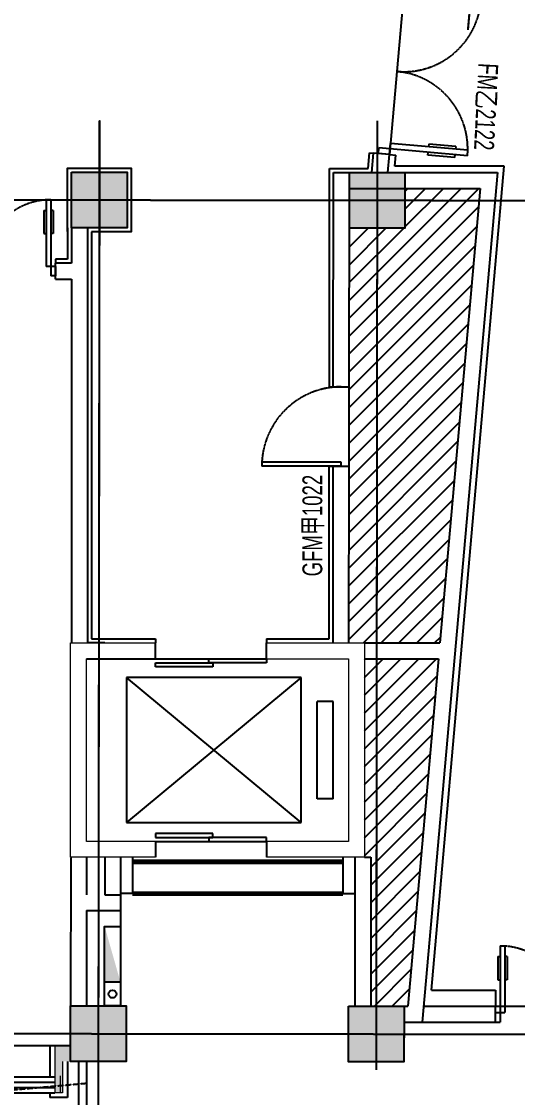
# Model space of a CAD drawing. Header units: millimetres. Extents: x 11669738 to 11859441, y -6222081 to -6069093.
# Drawn here: x 11769752 to 11775999, y -6181179 to -6167629 of the extents above; entities that cross this region are included whole.
import ezdxf
from ezdxf.enums import TextEntityAlignment as Align

# ---------------------------------------------------------------- set-up
doc = ezdxf.new("R2010")
doc.units = ezdxf.units.MM
for name, pattern in [('DASH', [0.35, 0.25, -0.1]), ('E-COLS-F4$0$HIDDEN', [0.375, 0.25, -0.125]), ('E-RG-1F$0$$0$DOTE', [2.42, 2, -0.2, 0.02, -0.2]), ('E2-RI-4F$0$DASH', [0.35, 0.25, -0.1])]:
    doc.linetypes.add(name, pattern=pattern)
for name, color, linetype in [('A—墙体', 7, 'Continuous'), ('A—楼梯、电梯、栏杆', 50, 'Continuous'), ('A—设备管丼、主管符号', 50, 'Continuous'), ('A—轴线、尺寸', 1, 'Continuous'), ('A—门窗', 135, 'Continuous'), ('E-COLS-F4$0$0S-COLS-HATCH', 8, 'Continuous'), ('E-COLS-F4$0$0S-COLS-I', 90, 'E-COLS-F4$0$HIDDEN'), ('E1-RI-4F$0$A-STUCCO', 152, 'Continuous'), ('E1-RI-4F$0$A-SYMB-DOOR', 4, 'Continuous'), ('E1-RI-4F$0$A-SYMB-DOOR1', 4, 'Continuous'), ('E1-RI-4F$0$A-SYMB-VOID', 35, 'Continuous'), ('I—平面—填充03(灰度)', 250, 'Continuous'), ('I—平面—消防设施', 10, 'Continuous'), ('I—平面—装饰面层线', 192, 'Continuous'), ('I—平面—门', 22, 'Continuous'), ('I—平顶—消防设施', 10, 'Continuous'), ('轴线100', 1, 'Continuous')]:
    doc.layers.add(name, color=color, linetype=linetype)
for name, color, linetype, lineweight in [('E1-RI-4F$0$A-GENM', 6, 'Continuous', 9), ('E1-RI-4F$0$A-WALL', 7, 'Continuous', 5), ('E1-RV-4F$0$$2$A-WALL', 7, 'Continuous', 5), ('E2-RI-4F$0$A-DOOR-GLAZ', 1, 'Continuous', 5)]:
    doc.layers.add(name, color=color, linetype=linetype, lineweight=lineweight)
doc.styles.add('ARIAL', font='SIMYOU.TTF', dxfattribs={"width": 0.9})
doc.styles.add('E1-RI-4F$0$ECADI-TXT', font='SIMYOU.TTF')
doc.dimstyles.new('副本 100', dxfattribs={"dimscale": 100, "dimtxt": 2.5, "dimasz": 2, "dimexe": 1, "dimexo": 1, "dimgap": 0.8, "dimtad": 1, "dimdec": 0, "dimdsep": 46, "dimtxsty": 'ARIAL', "dimblk1": 'ARCHTICK', "dimblk2": 'ARCHTICK', "dimsah": 1, "dimcen": -0.9, "dimdle": 1, "dimclrd": 256, "dimclre": 256, "dimclrt": 40, "dimaunit": 1, "dimadec": 0, "dimazin": 0, "dimtfac": 0.35, "dimtdec": 0, "dimtix": 1, "dimtmove": 2, "dimatfit": 3, "dimldrblk": 'ARCHTICK', "dimfxl": 0, "dimtvp": 0.8, "dimtolj": 1, "dimtzin": 0, "dimarcsym": 0})

# ---------------------------------------------------------------- blocks, each defined once
blk = doc.blocks.new('E1-RI-4F$0$ECADI-TAG-DOOR')
blk = doc.blocks.new('E1-RI-4F$0$XFX-BX')
blk.add_lwpolyline([(0, 0), (0, 200), (700, 200), (700, 0)], close=True)
blk.add_solid([(0, 0), (0, 0), (700, 0), (700, 200)])
blk = doc.blocks.new('E1-RI-4F$0$SR')
at = {"layer": 'I—平面—填充03(灰度)'}
h = blk.add_hatch(color=18, dxfattribs=at)
h.paths.add_polyline_path([(11738162, -6180488), (11737962, -6180488), (11737962, -6181086), (11738062, -6181086), (11738062, -6180688), (11738162, -6180688)])
h.paths.add_polyline_path([(11736562, -6180486), (11736362, -6180486), (11736362, -6180686), (11736462, -6180686), (11736462, -6181086), (11736561, -6181086)])
h = blk.add_hatch(color=18, dxfattribs=at)
h.paths.add_polyline_path([(11742362, -6180492), (11742162, -6180492), (11742162, -6181086), (11742262, -6181086), (11742262, -6180692), (11742362, -6180692)])
h.paths.add_polyline_path([(11738962, -6180488), (11738762, -6180488), (11738762, -6180688), (11738862, -6180689), (11738862, -6181086), (11738962, -6181086)])
at = {"layer": 'A—门窗'}
for p, q in [((11736622, -6180486), (11736622, -6180886)), ((11737902, -6180488), (11737902, -6180888)), ((11739022, -6180489), (11739022, -6180886)), ((11742102, -6180488), (11742102, -6180886)), ((11738162, -6180688), (11738862, -6180689)), ((11742322, -6180693), (11742322, -6181146)), ((11735322, -6180887), (11736402, -6180888)), ((11736402, -6180886), (11736402, -6181146)), ((11736560, -6180886), (11737962, -6180888)), ((11736560, -6180953), (11737962, -6180955)), ((11738122, -6180888), (11738802, -6180888)), ((11738122, -6180888), (11738122, -6181146)), ((11738802, -6180888), (11738802, -6181146)), ((11738962, -6180886), (11742162, -6180886)), ((11738962, -6180953), (11739542, -6180953)), ((11739542, -6180886), (11739542, -6181086)), ((11739602, -6180886), (11739602, -6181086)), ((11739602, -6180953), (11742162, -6180953)), ((11736560, -6181020), (11737962, -6181021)), ((11736560, -6181086), (11737962, -6181088)), ((11736622, -6181086), (11736622, -6181146)), ((11737902, -6181088), (11737902, -6181146)), ((11738962, -6181019), (11739542, -6181019)), ((11738962, -6181086), (11742162, -6181086)), ((11739022, -6181086), (11739022, -6181146)), ((11739602, -6181019), (11742162, -6181019)), ((11742102, -6181086), (11742102, -6181146)), ((11736622, -6181146), (11736402, -6181146)), ((11738122, -6181146), (11737902, -6181146)), ((11739022, -6181146), (11738802, -6181146)), ((11742322, -6181146), (11742102, -6181146))]:
    blk.add_line(p, q, dxfattribs=at)
at = {"layer": 'E1-RI-4F$0$A-STUCCO'}
blk.add_line((11736462, -6180486), (11736462, -6180486), dxfattribs=at)
at = {"layer": 'E1-RI-4F$0$A-WALL'}
for p, q in [((11736362, -6180486), (11736362, -6180686)), ((11736562, -6180486), (11736561, -6181086)), ((11737962, -6180488), (11737962, -6181086)), ((11738062, -6180488), (11738062, -6180488)), ((11738162, -6180488), (11738162, -6180688)), ((11738762, -6180488), (11738762, -6180688)), ((11738862, -6180488), (11738862, -6180489)), ((11738962, -6180488), (11738962, -6181086)), ((11742162, -6180492), (11742162, -6181086)), ((11742362, -6180493), (11742362, -6180692)), ((11736462, -6180685), (11736462, -6181086)), ((11738062, -6180688), (11738062, -6181086)), ((11738862, -6180689), (11738862, -6181086)), ((11742262, -6180692), (11742262, -6181086)), ((11736560, -6181086), (11736462, -6181086)), ((11738062, -6181086), (11737962, -6181086)), ((11738962, -6181086), (11738862, -6181086)), ((11742262, -6181086), (11742162, -6181086))]:
    blk.add_line(p, q, dxfattribs=at)
blk = doc.blocks.new('E-COLS-F4')
at = {"layer": 'E-COLS-F4$0$0S-COLS-HATCH'}
for points in [[(11770383, -6169526), (11771083, -6169526), (11771082, -6170226), (11770382, -6170226)], [(11773882, -6169530), (11774582, -6169531), (11774582, -6170231), (11773882, -6170230)], [(11770370, -6180026), (11771070, -6180026), (11771070, -6180726), (11770370, -6180726)], [(11773870, -6180030), (11774570, -6180031), (11774569, -6180731), (11773869, -6180730)]]:
    blk.add_hatch(color=18, dxfattribs=at).paths.add_polyline_path(points)
at = {"layer": 'A—墙体'}
for points in [[(11770383, -6169526), (11771083, -6169526), (11771082, -6170226), (11770382, -6170226)], [(11773882, -6169530), (11774582, -6169531), (11774582, -6170231), (11773882, -6170230)], [(11770370, -6180026), (11771070, -6180026), (11771070, -6180726), (11770370, -6180726)], [(11773870, -6180030), (11774570, -6180031), (11774569, -6180731), (11773869, -6180730)]]:
    blk.add_lwpolyline(points, close=True, dxfattribs=at)
at = {"layer": 'E-COLS-F4$0$0S-COLS-I'}
for points in [[(11770383, -6169526), (11771083, -6169526), (11771082, -6170226), (11770382, -6170226)], [(11773882, -6169530), (11774582, -6169531), (11774582, -6170231), (11773882, -6170230)], [(11770370, -6180026), (11771070, -6180026), (11771070, -6180726), (11770370, -6180726)], [(11773870, -6180030), (11774570, -6180031), (11774569, -6180731), (11773869, -6180730)]]:
    blk.add_lwpolyline(points, close=True, dxfattribs=at)
at = {"layer": 'I—平面—装饰面层线'}
blk.add_lwpolyline([(11770332, -6170275), (11770333, -6169475), (11771133, -6169476), (11771132, -6170276), (11770633, -6170276)], dxfattribs=at)
blk = doc.blocks.new('E1-RV-4F$0$Elevator - Single Side Open - 48_w x 94_h-2412031-一层平面 1_2号楼 FIRST FLOOR PLAN B1 B2')
at = {"layer": 'I—平面—门'}
for p, q in [((-355.6, -48.41875), (-1080.6, -48.41875)), ((-1080.6, -48.41875), (-1080.6, -99.21875)), ((-1080.6, -99.21875), (-355.6, -99.21875)), ((319.4, -99.21875), (-405.6, -99.21875)), ((-405.6, -99.21875), (-405.6, -150.01875)), ((-355.6, -99.21875), (-355.6, -48.41875)), ((319.4, -150.01875), (319.4, -99.21875)), ((-405.6, -150.01875), (319.4, -150.01875))]:
    blk.add_line(p, q, dxfattribs=at)
blk = doc.blocks.new('_ArchTick')
at = {"color": 0, "linetype": 'ByBlock', "const_width": 0.4}
blk.add_lwpolyline([(-0.5, -0.5), (0.5, 0.5)], dxfattribs=at)
blk = doc.blocks.new('*D371')
at = {"layer": 'Defpoints', "color": 0, "linetype": 'ByBlock'}
for p in [(12002043, -6360580), (12002031, -6371080), (12003616, -6371082)]:
    blk.add_point(p, dxfattribs=at)
at = {"layer": '轴线100', "linetype": 'ByBlock', "lineweight": -2}
for p, q in [((12003628, -6360482), (12003616, -6371182)), ((12002143, -6360580), (12003728, -6360582)), ((12002131, -6371080), (12003716, -6371082))]:
    blk.add_line(p, q, dxfattribs=at)
at = {"layer": '轴线100', "linetype": 'ByBlock', "lineweight": -2, "xscale": 200, "yscale": 200, "zscale": 200}
for p, rotation in [((12003628, -6360582), 89.9322288195479), ((12003616, -6371082), 269.9322288195479)]:
    blk.add_blockref('_ArchTick', p, dxfattribs=dict(at, rotation=rotation))
at = {"layer": '轴线100', "color": 40, "linetype": 'ByBlock', "insert": (12003392, -6365831), "char_height": 300, "attachment_point": 5, "rotation": 89.9322, "style": 'ARIAL'}
blk.add_mtext('\\A1;10500', dxfattribs=at)
blk = doc.blocks.new('*D379')
at = {"layer": 'Defpoints', "color": 0, "linetype": 'ByBlock'}
for p in [(12001543, -6360579), (12001527, -6374079), (12004612, -6374083)]:
    blk.add_point(p, dxfattribs=at)
at = {"layer": '轴线100', "linetype": 'ByBlock', "lineweight": -2}
for p, q in [((12004628, -6360483), (12004612, -6374183)), ((12001643, -6360579), (12004728, -6360583)), ((12001627, -6374079), (12004712, -6374083))]:
    blk.add_line(p, q, dxfattribs=at)
at = {"layer": '轴线100', "linetype": 'ByBlock', "lineweight": -2, "xscale": 200, "yscale": 200, "zscale": 200}
for p, rotation in [((12004628, -6360583), 89.9322288195479), ((12004612, -6374083), 269.9322288195479)]:
    blk.add_blockref('_ArchTick', p, dxfattribs=dict(at, rotation=rotation))
at = {"layer": '轴线100', "color": 40, "linetype": 'ByBlock', "insert": (12004390, -6367333), "char_height": 300, "attachment_point": 5, "rotation": 89.9322, "style": 'ARIAL'}
blk.add_mtext('\\A1;13500', dxfattribs=at)
blk = doc.blocks.new('4')
at = {"layer": '轴线100', "linetype": 'E-RG-1F$0$$0$DOTE'}
for p, q in [((12002461.4, -6358433.4, 0), (12004204.5, -6338717, 0)), ((11997817.2, -6359575.1, 0), (11997797.2, -6376475.5, 0)), ((12001316.8, -6359579.3, 0), (12001302.7, -6371529.3, 0)), ((11961620.8, -6360532.3, 0), (12005928.1, -6360584.7, 0)), ((11961608.4, -6371032.3, 0), (12005888.3, -6371084.7, 0))]:
    blk.add_line(p, q, dxfattribs=at)
at = {"layer": '轴线100', "linetype": 'ByBlock'}
for base, p1, p2, picture, middle in [((12004612.1, -6374082.8, 0), (12001543, -6360579.2, 0), (12001527.1, -6374079.2, 0), '*D379', (12004390.1, -6367332.6, 0)), ((12003615.7, -6371081.7, 0), (12002043, -6360579.8, 0), (12002030.6, -6371079.8, 0), '*D371', (12003391.9, -6365831.4, 0))]:
    dim = blk.add_linear_dim(base=base, p1=p1, p2=p2, angle=89.93223, dimstyle='副本 100', override={"dimtxt": 3}, dxfattribs=at)
    dim.commit()
    dim.dimension.update_dxf_attribs({"geometry": picture, "text_midpoint": middle})

msp = doc.modelspace()

# ---------------------------------------------------------------- hatches: boundary and pattern name
at = {"layer": 'I—平面—装饰面层线'}
h = msp.add_hatch(dxfattribs=at)
h.set_pattern_fill('ANSI31', color=8, scale=50, style=0)
h.paths.add_polyline_path([(11774582.2, -6169730.7), (11775527, -6169731.8), (11775021.1, -6175454.8), (11773875.5, -6175453.4), (11773881.6, -6170229.7), (11774581.6, -6170230.5)])
h = msp.add_hatch(dxfattribs=at)
h.set_pattern_fill('ANSI31', color=8, scale=50, style=0)
h.paths.add_polyline_path([(11774150.3, -6178154.8), (11774070.4, -6178154.7), (11774070.4, -6175654.8), (11775003.4, -6175654.8), (11774616.5, -6180030.6), (11774150.3, -6180029.8)])

# ---------------------------------------------------------------- linework, layer by layer
for p, q in [((11774385.7, -6169303.7), (11774246.3, -6169291.4)), ((11770581.7, -6170225.7), (11770381.9, -6170225.7)), ((11770181.3, -6170713), (11770181.3, -6170833)), ((11774570.1, -6180030.6), (11774616.5, -6180030.6)), ((11775719.2, -6180110.6), (11775719.2, -6180230.6)), ((11774570.1, -6180230.6), (11774799.6, -6180230.6))]:
    msp.add_line(p, q)
at = {"layer": 'A—墙体'}
for p, q in [((11774164.9, -6169530.2), (11774186.4, -6169286.1)), ((11774385.7, -6169303.7), (11774186.4, -6169286.1)), ((11774365.6, -6169530.4), (11774385.7, -6169303.7)), ((11773679.3, -6172229.6), (11773682.5, -6169529.6)), ((11773682.5, -6169529.6), (11774164.9, -6169530.2)), ((11774365.6, -6169530.4), (11775745.4, -6169532)), ((11775745.4, -6169532), (11774799.6, -6180230.6)), ((11773879.3, -6172229.8), (11773882.3, -6169729.8)), ((11773882.3, -6169729.8), (11775527, -6169731.8)), ((11775527, -6169731.8), (11775021.1, -6175454.8)), ((11770381.9, -6170225.7), (11770381.9, -6170673.1)), ((11770582.6, -6170225.9), (11770581.9, -6175454.8)), ((11770381.9, -6170673.1), (11770181.3, -6170673.1)), ((11770181.3, -6170873.1), (11770181.3, -6170673.1)), ((11770181.3, -6170873.1), (11770381.9, -6170873.1)), ((11770381.9, -6170873.1), (11770381.9, -6175454.7)), ((11773679.3, -6172229.6), (11773879.3, -6172229.8)), ((11773675.5, -6175454.8), (11773678.1, -6173229.6)), ((11773678.1, -6173229.6), (11773878.1, -6173229.8)), ((11773875.5, -6175454.8), (11773878.1, -6173229.8)), ((11770800.3, -6175454.8), (11770581.9, -6175454.8)), ((11770631.9, -6175454.7), (11770631.9, -6175454.8)), ((11771437.9, -6175654.7), (11771437.9, -6175454.7)), ((11771437.9, -6175654.7), (11771437.9, -6175454.7)), ((11772837.9, -6175654.7), (11772837.9, -6175454.7)), ((11772837.9, -6175654.7), (11772837.9, -6175454.7)), ((11774070.3, -6175454.8), (11775021.1, -6175454.8)), ((11770570.4, -6175654.7), (11771437.9, -6175654.7)), ((11770570.4, -6175654.7), (11771437.9, -6175654.7)), ((11774070.3, -6175654.8), (11775003.4, -6175654.8)), ((11775003.4, -6175654.8), (11774616.5, -6180030.7)), ((11771437.9, -6177954.7), (11771437.9, -6178154.7)), ((11771437.9, -6177954.7), (11771437.9, -6178154.7)), ((11772837.9, -6177954.7), (11772837.9, -6178154.7)), ((11772837.9, -6177954.7), (11772837.9, -6178154.7)), ((11770372, -6178159.9), (11770370.3, -6180026.1)), ((11770572.5, -6178154.9), (11770571.9, -6178626)), ((11770800.3, -6178154.9), (11770799.8, -6178626.3)), ((11771000.3, -6178155.1), (11770998.1, -6180026.5)), ((11773950.3, -6178154.8), (11773950.6, -6180029.9)), ((11774150.3, -6178154.8), (11774150.3, -6180029.8)), ((11770799.8, -6178626.3), (11770999.8, -6178626.5)), ((11770571.7, -6178826), (11770570.3, -6180026.3)), ((11770571.7, -6178826), (11770999.4, -6178826.5)), ((11773870.1, -6180029.8), (11774616.5, -6180030.7)), ((11774817.3, -6180030.6), (11775719.2, -6180030.6)), ((11775719.2, -6180030.6), (11775719.2, -6180230.6)), ((11774799.6, -6180230.6), (11775719.2, -6180230.6)), ((11735369.7, -6180484.3), (11770369.7, -6180525.7))]:
    msp.add_line(p, q, dxfattribs=at)
msp.add_lwpolyline([(11774070.4, -6178154.7), (11774150.3, -6178154.8)], dxfattribs=at)
at = {"layer": 'A—楼梯、电梯、栏杆', "color": 2}
for points in [[(11770470.7, -6180725.9), (11770470.7, -6196516.9)], [(11770570.7, -6180725.9), (11770570.7, -6196615.3)]]:
    msp.add_lwpolyline(points, dxfattribs=at)
at = {"layer": 'A—设备管丼、主管符号', "color": 2}
for p, q in [((11773275.4, -6177718.2), (11771073.6, -6175891.5)), ((11773275.4, -6175892), (11771073.6, -6175891.5)), ((11771073.6, -6175891.5), (11771073.6, -6177717.7)), ((11773275.3, -6175892), (11771073.6, -6177717.7)), ((11773275.4, -6177718.2), (11773275.4, -6175892)), ((11773675.3, -6176192.1), (11773475.3, -6176192.1)), ((11773475.4, -6177418.3), (11773475.3, -6176192.1)), ((11773675.4, -6177418.3), (11773675.3, -6176192.1)), ((11773675.4, -6177418.3), (11773475.4, -6177418.3)), ((11771073.6, -6177717.7), (11773275.4, -6177718.2))]:
    msp.add_line(p, q, dxfattribs=at)
at = {"layer": 'A—轴线、尺寸', "linetype": 'ByBlock'}
for p, q in [((11775377.8, -6167734.2, 0), (11777249.1, -6146567.2, 0)), ((11770733.5, -6168876, 0), (11770713.6, -6185776.3, 0)), ((11774233.2, -6168880.1, 0), (11774219.1, -6180830.1, 0)), ((11774232, -6169880.1, 0), (11781616.8, -6169888.8, 0))]:
    msp.add_line(p, q, dxfattribs=at)
at = {"layer": 'A—门窗'}
for p, q in [((11774385.7, -6169303.7), (11774465.4, -6169310.7)), ((11774453.1, -6169449.8), (11774465.4, -6169310.7)), ((11775830.4, -6169449.8), (11774453.1, -6169449.8)), ((11774915.6, -6179829.8), (11775830.4, -6169449.8)), ((11774915.6, -6179829.8), (11775719.9, -6179829.8)), ((11775719.9, -6179829.8), (11775719.9, -6180029.7))]:
    msp.add_line(p, q, dxfattribs=at)
at = {"layer": 'E1-RI-4F$0$A-GENM'}
msp.add_line((11770240.7, -6180906.6), (11770240.7, -6181119.4), dxfattribs=at)
at = {"layer": 'E1-RI-4F$0$A-SYMB-VOID', "linetype": 'DASH'}
msp.add_lwpolyline([(11711609.5, -6201091.2), (11721580.2, -6185402.7), (11770567.7, -6180999.5)], dxfattribs=at)
at = {"layer": 'E1-RV-4F$0$$2$A-WALL'}
for p, q in [((11770370.4, -6178154.7), (11770370.4, -6175454.7)), ((11770370.4, -6175454.7), (11771437.9, -6175454.7)), ((11770370.4, -6178154.7), (11770370.4, -6175454.7)), ((11770370.4, -6175454.7), (11771437.9, -6175454.7)), ((11772837.9, -6175454.7), (11774070.4, -6175454.7)), ((11772837.9, -6175454.7), (11774070.4, -6175454.7)), ((11774070.4, -6175454.7), (11774070.4, -6178154.7)), ((11774070.4, -6175454.7), (11774070.4, -6178154.7)), ((11770570.4, -6177954.7), (11770570.4, -6175654.7)), ((11770570.4, -6177954.7), (11770570.4, -6175654.7)), ((11772837.9, -6175654.7), (11773870.4, -6175654.7)), ((11772837.9, -6175654.7), (11773870.4, -6175654.7)), ((11773870.4, -6175654.7), (11773870.4, -6177954.7)), ((11773870.4, -6175654.7), (11773870.4, -6177954.7)), ((11771437.9, -6177954.7), (11770570.4, -6177954.7)), ((11771437.9, -6177954.7), (11770570.4, -6177954.7)), ((11773870.4, -6177954.7), (11772837.9, -6177954.7)), ((11773870.4, -6177954.7), (11772837.9, -6177954.7)), ((11771437.9, -6178154.7), (11770370.4, -6178154.7)), ((11771437.9, -6178154.7), (11770370.4, -6178154.7)), ((11774070.4, -6178154.7), (11772837.9, -6178154.7)), ((11774070.4, -6178154.7), (11772837.9, -6178154.7))]:
    msp.add_line(p, q, dxfattribs=at)
at = {"layer": 'E2-RI-4F$0$A-DOOR-GLAZ', "linetype": 'E2-RI-4F$0$DASH', "const_width": 60}
for points in [[(11771150.3, -6178211.1), (11773800.4, -6178211.3)], [(11771149.8, -6178611.3), (11773800.8, -6178611.3)]]:
    msp.add_lwpolyline(points, dxfattribs=at)
at = {"layer": 'I—平面—消防设施'}
msp.add_circle((11770898.2, -6179876.4), 50, dxfattribs=at)
at = {"layer": 'I—平面—装饰面层线'}
for p, q in [((11774119.1, -6169480.1), (11774136.6, -6169281.7)), ((11773629.3, -6172229.5), (11773632.6, -6169479.5)), ((11773632.6, -6169479.5), (11774119.1, -6169480.1)), ((11770331.9, -6170225.7), (11770331.9, -6170623.1)), ((11770632.6, -6170275.8), (11770631.9, -6175404.7)), ((11770331.9, -6170623.1), (11770181.3, -6170623.1)), ((11770181.3, -6170623.1), (11770181.3, -6170673.1)), ((11773629.3, -6172229.5), (11773679.3, -6172229.6)), ((11773625.5, -6175404.7), (11773628.1, -6173229.5)), ((11773628.1, -6173229.5), (11773678.1, -6173229.6)), ((11770631.9, -6175404.7), (11771437.9, -6175404.7)), ((11771437.9, -6175404.7), (11771437.9, -6175454.7)), ((11772837.9, -6175404.7), (11773625.5, -6175404.7)), ((11772837.9, -6175404.7), (11772837.9, -6175454.7))]:
    msp.add_line(p, q, dxfattribs=at)
for points in [[(11774136.6, -6169281.7), (11774186.4, -6169286.1)], [(11771150.3, -6178155.3), (11771149.8, -6178611.1), (11771000.2, -6178611.1)], [(11773800.3, -6178155.3), (11773800.8, -6178611.1), (11773950.4, -6178611.1)]]:
    msp.add_lwpolyline(points, dxfattribs=at)
at = {"layer": 'I—平面—门'}
for p, q in [((11774570.6, -6167211.9), (11774385.7, -6169303.7)), ((11774385.7, -6169303.7), (11774398.1, -6169164.2)), ((11775374.3, -6169250.5), (11774398.1, -6169164.2)), ((11774883, -6169172), (11774879.9, -6169206.8)), ((11775221.1, -6169201.9), (11774883, -6169172)), ((11774246.3, -6169291.4), (11774252.4, -6169221.6)), ((11775368.1, -6169320.3), (11774252.4, -6169221.6)), ((11774870.7, -6169311.4), (11774873.8, -6169276.6)), ((11775208.8, -6169341.3), (11774870.7, -6169311.4)), ((11775208.8, -6169341.3), (11775211.9, -6169306.5)), ((11775221.1, -6169201.9), (11775218, -6169236.7)), ((11775368.1, -6169320.3), (11775374.3, -6169250.5)), ((11770061.3, -6169873), (11770061.3, -6170713)), ((11770121.3, -6169873), (11770061.3, -6169873)), ((11770121.3, -6169873), (11770121.3, -6170833)), ((11770031.3, -6170007.4), (11770031.3, -6170298.4)), ((11770031.3, -6170007.4), (11770061.3, -6170007.4)), ((11770151.3, -6170007.4), (11770121.3, -6170007.4)), ((11770151.3, -6170007.4), (11770151.3, -6170298.4)), ((11770031.3, -6170298.4), (11770061.3, -6170298.4)), ((11770151.3, -6170298.4), (11770121.3, -6170298.4)), ((11770181.3, -6170713), (11770061.3, -6170713)), ((11770181.3, -6170833), (11770121.3, -6170833)), ((11773878.1, -6173229.8), (11773879.3, -6172229.8)), ((11773778.1, -6173229.7), (11772778.1, -6173228.5)), ((11773778.2, -6173178.9), (11772779.5, -6173177.7)), ((11773778.1, -6173229.7), (11773778.2, -6173178.9)), ((11771437.9, -6175654.7), (11772837.9, -6175654.7)), ((11771437.9, -6175654.7), (11772837.9, -6175654.7)), ((11771437.9, -6177954.7), (11772837.9, -6177954.7)), ((11771437.9, -6177954.7), (11772837.9, -6177954.7)), ((11775779.2, -6179270.6), (11775779.2, -6180230.6)), ((11775779.2, -6179270.6), (11775839.2, -6179270.6)), ((11775839.2, -6179270.6), (11775839.2, -6180110.6)), ((11775749.2, -6179405.1), (11775749.2, -6179696)), ((11775749.2, -6179405.1), (11775779.2, -6179405.1)), ((11775869.2, -6179405.1), (11775839.2, -6179405.1)), ((11775869.2, -6179405.1), (11775869.2, -6179696)), ((11775749.2, -6179696), (11775779.2, -6179696)), ((11775869.2, -6179696), (11775839.2, -6179696)), ((11775719.2, -6180030.6), (11777519.2, -6180030.6)), ((11775719.2, -6180110.6), (11775839.2, -6180110.6)), ((11775719.2, -6180230.6), (11775779.2, -6180230.6))]:
    msp.add_line(p, q, dxfattribs=at)
at = {"layer": 'I—平面—门', "color": 8, "linetype": 'DASH', "ltscale": 20}
for centre, radius, start, end in [((11774564.5, -6167281.6), 980, 264.94791, 350.85187), ((11774391.9, -6169234), 980, 359.04395, 84.94791), ((11770121.3, -6170713), 840, 94.09604, 180), ((11773778.1, -6173229.7), 1000, 89.93223, 179.93223), ((11775779.2, -6180110.6), 840, 0, 85.90396)]:
    msp.add_arc(centre, radius, start, end, dxfattribs=at)
at = {"layer": 'I—平顶—消防设施'}
msp.add_line((11770498.1, -6180025.9), (11770998, -6180026.5), dxfattribs=at)
msp.add_lwpolyline([(11770999.2, -6179026.5), (11770998, -6180026.5), (11770798, -6180026.3), (11770799.2, -6179026.3)], close=True, dxfattribs=at)

# ---------------------------------------------------------------- block references
msp.add_blockref('4', (-227085, 190699.3, 0))
at = {"layer": 'A—门窗'}
msp.add_blockref('E1-RI-4F$0$SR', (28007.8, -33.3), dxfattribs=at)
at = {"layer": 'E1-RI-4F$0$A-SYMB-DOOR'}
ref = msp.add_blockref('E1-RI-4F$0$ECADI-TAG-DOOR', (11774711.4, -6169434.7), dxfattribs=dict(at, xscale=100.0000000022703, yscale=100.0000000022703, zscale=100.0000000022703, rotation=266.9999999975781))
ref.add_attrib('门窗主编号1', 'FM乙2122', dxfattribs={"height": 250, "rotation": 267, "style": 'E1-RI-4F$0$ECADI-TXT', "width": 0.7}).set_placement((11775450.9, -6169243.1), align=Align.RIGHT)
at = {"layer": 'E1-RI-4F$0$A-SYMB-DOOR1'}
ref = msp.add_blockref('E1-RI-4F$0$ECADI-TAG-DOOR', (11774268.6, -6173107.6), dxfattribs=dict(at, xscale=100.00000000227, yscale=100.00000000227, zscale=100.00000000227, rotation=90))
ref.add_attrib('门窗主编号1', 'GFM甲1022', dxfattribs={"layer": 'E1-RI-4F$0$A-SYMB-DOOR', "height": 250, "rotation": 90, "style": 'E1-RI-4F$0$ECADI-TXT', "width": 0.7}).set_placement((11773540.2, -6173337.6), align=Align.RIGHT)
at = {"layer": 'I—平面—消防设施', "rotation": 269.9250506705786}
msp.add_blockref('E1-RI-4F$0$XFX-BX', (11770799.3, -6179026.3), dxfattribs=at)
at = {"layer": 'I—平面—装饰面层线'}
msp.add_blockref('E-COLS-F4', (0, 0), dxfattribs=at)
at = {"layer": 'I—平面—门', "xscale": -1, "rotation": 180.0030942455307}
msp.add_blockref('E1-RV-4F$0$Elevator - Single Side Open - 48_w x 94_h-2412031-一层平面 1_2号楼 FIRST FLOOR PLAN B1 B2', (11772518.6, -6175804.7), dxfattribs=at)
msp.add_blockref('E1-RV-4F$0$Elevator - Single Side Open - 48_w x 94_h-2412031-一层平面 1_2号楼 FIRST FLOOR PLAN B1 B2', (11772518.6, -6175804.7), dxfattribs=at)
at = {"layer": 'I—平面—门', "rotation": 359.9969057544695}
msp.add_blockref('E1-RV-4F$0$Elevator - Single Side Open - 48_w x 94_h-2412031-一层平面 1_2号楼 FIRST FLOOR PLAN B1 B2', (11772518.6, -6177804.6), dxfattribs=at)
msp.add_blockref('E1-RV-4F$0$Elevator - Single Side Open - 48_w x 94_h-2412031-一层平面 1_2号楼 FIRST FLOOR PLAN B1 B2', (11772518.6, -6177804.6), dxfattribs=at)

doc.saveas('drawing.dxf')
